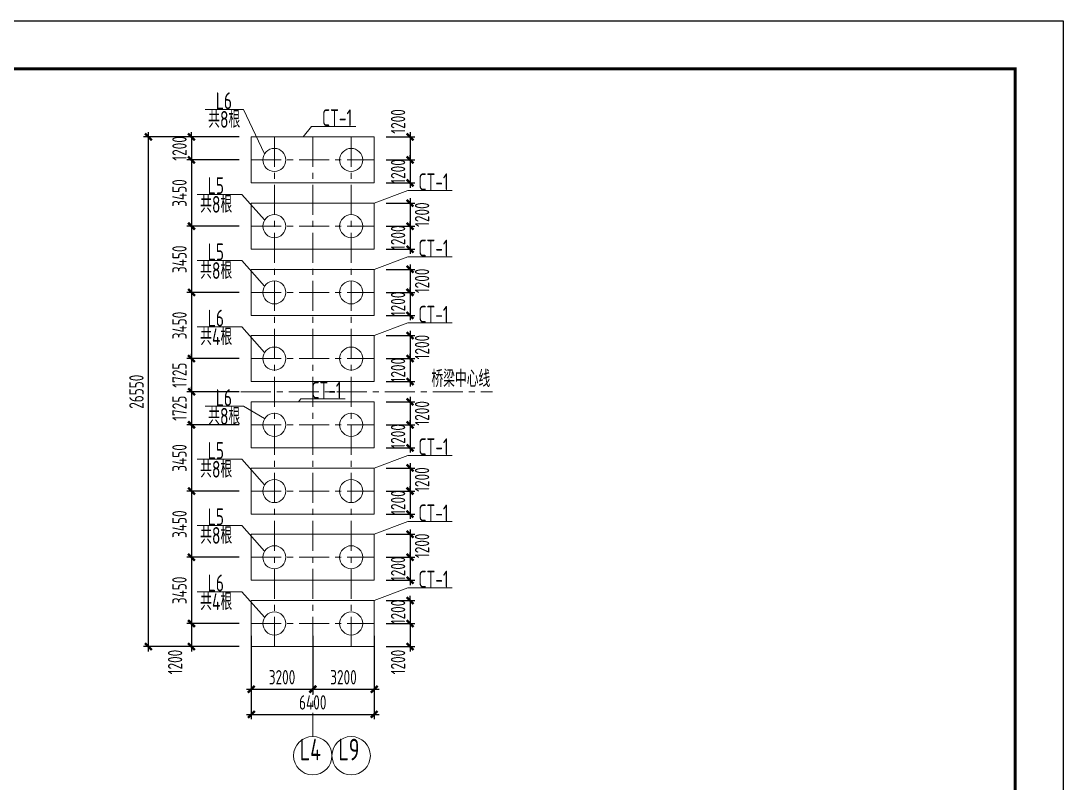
# Model space of a CAD drawing. Extents: x -2876908 to 633791, y -1383861 to 872234.
# Drawn here: x -741128 to -632582, y -773330 to -693901 of the extents above; entities that cross this region are included whole.
import ezdxf
from ezdxf.enums import TextEntityAlignment as Align

# ---------------------------------------------------------------- set-up
doc = ezdxf.new("R2010")
doc.units = 0
doc.header["$LTSCALE"] = 5
doc.header["$MEASUREMENT"] = 0
doc.linetypes.add('CENTER', pattern=[2, 1.25, -0.25, 0.25, -0.25])
doc.layers.get('0').update_dxf_attribs({"linetype": 'CONTINUOUS', "lineweight": 25})
doc.layers.get('DEFPOINTS').update_dxf_attribs({"color": 35, "linetype": 'CONTINUOUS', "lineweight": 13})
for name, color, linetype, lineweight in [('1粗实线', 1, 'CONTINUOUS', 30), ('3中心线', 6, 'CENTER', 18), ('5标注', 3, 'CONTINUOUS', 15), ('8轮廓线', 4, 'CONTINUOUS', 15), ('DIM', 3, 'CONTINUOUS', 0), ('HFZT', 5, 'CONTINUOUS', 15)]:
    doc.layers.add(name, color=color, linetype=linetype, lineweight=lineweight)
doc.styles.add('TSSD_Dimension', font='tssdeng.shx', dxfattribs={"width": 0.7, "bigfont": 'hztxt.shx'})
doc.styles.add('TSSD_NORM', font='tssdeng.shx', dxfattribs={"width": 0.7, "bigfont": 'hztxt.shx'})
doc.dimstyles.new('TSSD_100_100', dxfattribs={"dimtxt": 300, "dimasz": 100, "dimexe": 100, "dimexo": 250, "dimgap": 100, "dimtad": 1, "dimdec": 0, "dimzin": 0, "dimdsep": 46, "dimtxsty": 'TSSD_Dimension', "dimblk": 'ARCHTICK', "dimblk1": 'ARCHTICK', "dimblk2": 'ARCHTICK', "dimcen": 0, "dimdle": 100, "dimclrt": 7, "dimadec": 0, "dimazin": 0, "dimtfac": 1, "dimtdec": 0, "dimtix": 1, "dimtmove": 2, "dimatfit": 3, "dimfxl": 1, "dimtolj": 1, "dimtzin": 0, "dimarcsym": 0})

# ---------------------------------------------------------------- blocks, each defined once
blk = doc.blocks.new('施工设计图框')
at = {"color": 7, "linetype": 'Continuous'}
blk.add_lwpolyline([(-395.5, -13.5), (-395.5, 283.5), (24.5, 283.5), (24.5, -13.5), (-395.5, -13.5)], dxfattribs=at)
at = {"layer": '1粗实线', "color": 7, "linetype": 'Continuous', "const_width": 0.6}
blk.add_lwpolyline([(-370.5, -3.5), (-370.5, 273.5), (14.5, 273.5), (14.5, -3.5), (-370.5, -3.5)], dxfattribs=at)
at = {"layer": 'HFZT', "color": 2, "style": 'TSSD_NORM', "width": 0.7}
for tag, height, p in [('比例尺', 2.5, (7.25, 17.5)), ('图号', 2.5, (-20.49, 3.5)), ('日期', 2.5, (7.25, 3.5)), ('图名', 4, (-76.24, 0.75))]:
    blk.add_attdef(tag, text='', height=height, dxfattribs=at).set_placement(p, align=Align.MIDDLE)
blk = doc.blocks.new('_ArchTick')
at = {"color": 0, "linetype": 'ByBlock', "const_width": 0.5}
blk.add_lwpolyline([(-0.71, -0.71), (0.71, 0.71)], dxfattribs=at)
blk = doc.blocks.new('*D872')
at = {"layer": 'DEFPOINTS', "color": 0, "transparency": 16777216}
for p in [(-717128, -756744), (-710728, -756744), (-710728, -763542)]:
    blk.add_point(p, dxfattribs=at)
at = {"layer": 'DIM', "color": 0, "lineweight": -2, "transparency": 16777216}
for p, q in [((-717128, -757994), (-717128, -764042)), ((-710728, -757994), (-710728, -764042)), ((-717628, -763542), (-710228, -763542))]:
    blk.add_line(p, q, dxfattribs=at)
at = {"layer": 'DIM', "color": 0, "lineweight": -2, "transparency": 16777216, "xscale": 500, "yscale": 500, "zscale": 500, "rotation": 180}
blk.add_blockref('_ArchTick', (-717128, -763542), dxfattribs=at)
at = {"layer": 'DIM', "color": 0, "lineweight": -2, "transparency": 16777216, "xscale": 500, "yscale": 500, "zscale": 500}
blk.add_blockref('_ArchTick', (-710728, -763542), dxfattribs=at)
at = {"layer": 'DIM', "color": 7, "transparency": 16777216, "insert": (-713928, -762292), "char_height": 1500, "attachment_point": 5, "style": 'TSSD_Dimension'}
blk.add_mtext('\\A1;3200', dxfattribs=at)
blk = doc.blocks.new('*D873')
at = {"layer": 'DEFPOINTS', "color": 0, "transparency": 16777216}
for p in [(-710728, -756744), (-704328, -756744), (-704328, -763542)]:
    blk.add_point(p, dxfattribs=at)
at = {"layer": 'DIM', "color": 0, "lineweight": -2, "transparency": 16777216}
for p, q in [((-710728, -757994), (-710728, -764042)), ((-704328, -757994), (-704328, -764042)), ((-711228, -763542), (-703828, -763542))]:
    blk.add_line(p, q, dxfattribs=at)
at = {"layer": 'DIM', "color": 0, "lineweight": -2, "transparency": 16777216, "xscale": 500, "yscale": 500, "zscale": 500, "rotation": 180}
blk.add_blockref('_ArchTick', (-710728, -763542), dxfattribs=at)
at = {"layer": 'DIM', "color": 0, "lineweight": -2, "transparency": 16777216, "xscale": 500, "yscale": 500, "zscale": 500}
blk.add_blockref('_ArchTick', (-704328, -763542), dxfattribs=at)
at = {"layer": 'DIM', "color": 7, "transparency": 16777216, "insert": (-707528, -762292), "char_height": 1500, "attachment_point": 5, "style": 'TSSD_Dimension'}
blk.add_mtext('\\A1;3200', dxfattribs=at)
blk = doc.blocks.new('*D874')
at = {"layer": 'DEFPOINTS', "color": 0, "transparency": 16777216}
for p in [(-717128, -757994), (-704328, -757994), (-704328, -766165)]:
    blk.add_point(p, dxfattribs=at)
at = {"layer": 'DIM', "color": 0, "lineweight": -2, "transparency": 16777216}
for p, q in [((-717128, -759244), (-717128, -766665)), ((-704328, -759244), (-704328, -766665)), ((-717628, -766165), (-703828, -766165))]:
    blk.add_line(p, q, dxfattribs=at)
at = {"layer": 'DIM', "color": 0, "lineweight": -2, "transparency": 16777216, "xscale": 500, "yscale": 500, "zscale": 500, "rotation": 180}
blk.add_blockref('_ArchTick', (-717128, -766165), dxfattribs=at)
at = {"layer": 'DIM', "color": 0, "lineweight": -2, "transparency": 16777216, "xscale": 500, "yscale": 500, "zscale": 500}
blk.add_blockref('_ArchTick', (-704328, -766165), dxfattribs=at)
at = {"layer": 'DIM', "color": 7, "transparency": 16777216, "insert": (-710728, -764915), "char_height": 1500, "attachment_point": 5, "style": 'TSSD_Dimension'}
blk.add_mtext('\\A1;6400', dxfattribs=at)
blk = doc.blocks.new('*D875')
at = {"layer": 'DEFPOINTS', "color": 0, "transparency": 16777216}
for p in [(-727840, -705994), (-717128, -705994), (-717128, -759094)]:
    blk.add_point(p, dxfattribs=at)
at = {"layer": 'DIM', "color": 0, "lineweight": -2, "transparency": 16777216}
for p, q in [((-727840, -759594), (-727840, -705494)), ((-718378, -705994), (-728340, -705994)), ((-718378, -759094), (-728340, -759094))]:
    blk.add_line(p, q, dxfattribs=at)
at = {"layer": 'DIM', "color": 0, "lineweight": -2, "transparency": 16777216, "xscale": 500, "yscale": 500, "zscale": 500}
for p, rotation in [((-727840, -705994), 90), ((-727840, -759094), 270)]:
    blk.add_blockref('_ArchTick', p, dxfattribs=dict(at, rotation=rotation))
at = {"layer": 'DIM', "color": 7, "transparency": 16777216, "insert": (-729090, -732544), "char_height": 1500, "attachment_point": 5, "rotation": 90, "style": 'TSSD_Dimension'}
blk.add_mtext('\\A1;26550', dxfattribs=at)
blk = doc.blocks.new('*D876')
at = {"layer": 'DEFPOINTS', "color": 0, "transparency": 16777216}
for p in [(-717128, -756694), (-723359, -759094), (-717128, -759094)]:
    blk.add_point(p, dxfattribs=at)
at = {"layer": 'DIM', "color": 0, "lineweight": -2, "transparency": 16777216}
for p, q in [((-723359, -756194), (-723359, -759594)), ((-718378, -756694), (-723859, -756694)), ((-718378, -759094), (-723859, -759094))]:
    blk.add_line(p, q, dxfattribs=at)
at = {"layer": 'DIM', "color": 0, "lineweight": -2, "transparency": 16777216, "xscale": 500, "yscale": 500, "zscale": 500}
for p, rotation in [((-723359, -756694), 90), ((-723359, -759094), 270)]:
    blk.add_blockref('_ArchTick', p, dxfattribs=dict(at, rotation=rotation))
at = {"layer": 'DIM', "color": 7, "transparency": 16777216, "insert": (-725065, -760708), "char_height": 1500, "attachment_point": 5, "rotation": 90, "style": 'TSSD_Dimension'}
blk.add_mtext('\\A1;1200', dxfattribs=at)
blk = doc.blocks.new('*D877')
at = {"layer": 'DEFPOINTS', "color": 0, "transparency": 16777216}
for p in [(-717128, -705994), (-723359, -708394), (-717128, -708394)]:
    blk.add_point(p, dxfattribs=at)
at = {"layer": 'DIM', "color": 0, "lineweight": -2, "transparency": 16777216}
for p, q in [((-723359, -705994), (-723359, -705494)), ((-718378, -705994), (-723859, -705994)), ((-723359, -705994), (-723359, -708394)), ((-718378, -708394), (-723859, -708394)), ((-723359, -708394), (-723359, -708894))]:
    blk.add_line(p, q, dxfattribs=at)
at = {"layer": 'DIM', "color": 0, "lineweight": -2, "transparency": 16777216, "xscale": 500, "yscale": 500, "zscale": 500}
for p, rotation in [((-723359, -705994), 270), ((-723359, -708394), 90)]:
    blk.add_blockref('_ArchTick', p, dxfattribs=dict(at, rotation=rotation))
at = {"layer": 'DIM', "color": 7, "transparency": 16777216, "insert": (-724609, -707194), "char_height": 1500, "attachment_point": 5, "rotation": 90, "style": 'TSSD_Dimension'}
blk.add_mtext('\\A1;1200', dxfattribs=at)
blk = doc.blocks.new('*D878')
at = {"layer": 'DEFPOINTS', "color": 0, "transparency": 16777216}
for p in [(-717128, -708394), (-723359, -715294), (-717128, -715294)]:
    blk.add_point(p, dxfattribs=at)
at = {"layer": 'DIM', "color": 0, "lineweight": -2, "transparency": 16777216}
for p, q in [((-718378, -708394), (-723859, -708394)), ((-723359, -707894), (-723359, -715794)), ((-718378, -715294), (-723859, -715294))]:
    blk.add_line(p, q, dxfattribs=at)
at = {"layer": 'DIM', "color": 0, "lineweight": -2, "transparency": 16777216, "xscale": 500, "yscale": 500, "zscale": 500}
for p, rotation in [((-723359, -708394), 90), ((-723359, -715294), 270)]:
    blk.add_blockref('_ArchTick', p, dxfattribs=dict(at, rotation=rotation))
at = {"layer": 'DIM', "color": 7, "transparency": 16777216, "insert": (-724609, -711844), "char_height": 1500, "attachment_point": 5, "rotation": 90, "style": 'TSSD_Dimension'}
blk.add_mtext('\\A1;3450', dxfattribs=at)
blk = doc.blocks.new('*D879')
at = {"layer": 'DEFPOINTS', "color": 0, "transparency": 16777216}
for p in [(-717128, -715294), (-723359, -722194), (-717128, -722194)]:
    blk.add_point(p, dxfattribs=at)
at = {"layer": 'DIM', "color": 0, "lineweight": -2, "transparency": 16777216}
for p, q in [((-718378, -715294), (-723859, -715294)), ((-723359, -714794), (-723359, -722694)), ((-718378, -722194), (-723859, -722194))]:
    blk.add_line(p, q, dxfattribs=at)
at = {"layer": 'DIM', "color": 0, "lineweight": -2, "transparency": 16777216, "xscale": 500, "yscale": 500, "zscale": 500}
for p, rotation in [((-723359, -715294), 90), ((-723359, -722194), 270)]:
    blk.add_blockref('_ArchTick', p, dxfattribs=dict(at, rotation=rotation))
at = {"layer": 'DIM', "color": 7, "transparency": 16777216, "insert": (-724609, -718744), "char_height": 1500, "attachment_point": 5, "rotation": 90, "style": 'TSSD_Dimension'}
blk.add_mtext('\\A1;3450', dxfattribs=at)
blk = doc.blocks.new('*D880')
at = {"layer": 'DEFPOINTS', "color": 0, "transparency": 16777216}
for p in [(-717128, -722194), (-723359, -729094), (-717128, -729094)]:
    blk.add_point(p, dxfattribs=at)
at = {"layer": 'DIM', "color": 0, "lineweight": -2, "transparency": 16777216}
for p, q in [((-723359, -721694), (-723359, -729594)), ((-718378, -722194), (-723859, -722194)), ((-718378, -729094), (-723859, -729094))]:
    blk.add_line(p, q, dxfattribs=at)
at = {"layer": 'DIM', "color": 0, "lineweight": -2, "transparency": 16777216, "xscale": 500, "yscale": 500, "zscale": 500}
for p, rotation in [((-723359, -722194), 90), ((-723359, -729094), 270)]:
    blk.add_blockref('_ArchTick', p, dxfattribs=dict(at, rotation=rotation))
at = {"layer": 'DIM', "color": 7, "transparency": 16777216, "insert": (-724609, -725644), "char_height": 1500, "attachment_point": 5, "rotation": 90, "style": 'TSSD_Dimension'}
blk.add_mtext('\\A1;3450', dxfattribs=at)
blk = doc.blocks.new('*D881')
at = {"layer": 'DEFPOINTS', "color": 0, "transparency": 16777216}
for p in [(-717128, -729094), (-723359, -732544), (-717128, -732544)]:
    blk.add_point(p, dxfattribs=at)
at = {"layer": 'DIM', "color": 0, "lineweight": -2, "transparency": 16777216}
for p, q in [((-718378, -729094), (-723859, -729094)), ((-723359, -729094), (-723359, -728594)), ((-723359, -729094), (-723359, -732544)), ((-718378, -732544), (-723859, -732544)), ((-723359, -732544), (-723359, -733044))]:
    blk.add_line(p, q, dxfattribs=at)
at = {"layer": 'DIM', "color": 0, "lineweight": -2, "transparency": 16777216, "xscale": 500, "yscale": 500, "zscale": 500}
for p, rotation in [((-723359, -729094), 270), ((-723359, -732544), 90)]:
    blk.add_blockref('_ArchTick', p, dxfattribs=dict(at, rotation=rotation))
at = {"layer": 'DIM', "color": 7, "transparency": 16777216, "insert": (-724609, -730819), "char_height": 1500, "attachment_point": 5, "rotation": 90, "style": 'TSSD_Dimension'}
blk.add_mtext('\\A1;1725', dxfattribs=at)
blk = doc.blocks.new('*D882')
at = {"layer": 'DEFPOINTS', "color": 0, "transparency": 16777216}
for p in [(-717128, -732544), (-723359, -735994), (-717128, -735994)]:
    blk.add_point(p, dxfattribs=at)
at = {"layer": 'DIM', "color": 0, "lineweight": -2, "transparency": 16777216}
for p, q in [((-718378, -732544), (-723859, -732544)), ((-723359, -732544), (-723359, -732044)), ((-723359, -732544), (-723359, -735994)), ((-718378, -735994), (-723859, -735994)), ((-723359, -735994), (-723359, -736494))]:
    blk.add_line(p, q, dxfattribs=at)
at = {"layer": 'DIM', "color": 0, "lineweight": -2, "transparency": 16777216, "xscale": 500, "yscale": 500, "zscale": 500}
for p, rotation in [((-723359, -732544), 270), ((-723359, -735994), 90)]:
    blk.add_blockref('_ArchTick', p, dxfattribs=dict(at, rotation=rotation))
at = {"layer": 'DIM', "color": 7, "transparency": 16777216, "insert": (-724609, -734269), "char_height": 1500, "attachment_point": 5, "rotation": 90, "style": 'TSSD_Dimension'}
blk.add_mtext('\\A1;1725', dxfattribs=at)
blk = doc.blocks.new('*D883')
at = {"layer": 'DEFPOINTS', "color": 0, "transparency": 16777216}
for p in [(-717128, -735994), (-723359, -742894), (-717128, -742894)]:
    blk.add_point(p, dxfattribs=at)
at = {"layer": 'DIM', "color": 0, "lineweight": -2, "transparency": 16777216}
for p, q in [((-723359, -735494), (-723359, -743394)), ((-718378, -735994), (-723859, -735994)), ((-718378, -742894), (-723859, -742894))]:
    blk.add_line(p, q, dxfattribs=at)
at = {"layer": 'DIM', "color": 0, "lineweight": -2, "transparency": 16777216, "xscale": 500, "yscale": 500, "zscale": 500}
for p, rotation in [((-723359, -735994), 90), ((-723359, -742894), 270)]:
    blk.add_blockref('_ArchTick', p, dxfattribs=dict(at, rotation=rotation))
at = {"layer": 'DIM', "color": 7, "transparency": 16777216, "insert": (-724609, -739444), "char_height": 1500, "attachment_point": 5, "rotation": 90, "style": 'TSSD_Dimension'}
blk.add_mtext('\\A1;3450', dxfattribs=at)
blk = doc.blocks.new('*D884')
at = {"layer": 'DEFPOINTS', "color": 0, "transparency": 16777216}
for p in [(-717128, -742894), (-723359, -749794), (-717128, -749794)]:
    blk.add_point(p, dxfattribs=at)
at = {"layer": 'DIM', "color": 0, "lineweight": -2, "transparency": 16777216}
for p, q in [((-723359, -742394), (-723359, -750294)), ((-718378, -742894), (-723859, -742894)), ((-718378, -749794), (-723859, -749794))]:
    blk.add_line(p, q, dxfattribs=at)
at = {"layer": 'DIM', "color": 0, "lineweight": -2, "transparency": 16777216, "xscale": 500, "yscale": 500, "zscale": 500}
for p, rotation in [((-723359, -742894), 90), ((-723359, -749794), 270)]:
    blk.add_blockref('_ArchTick', p, dxfattribs=dict(at, rotation=rotation))
at = {"layer": 'DIM', "color": 7, "transparency": 16777216, "insert": (-724609, -746344), "char_height": 1500, "attachment_point": 5, "rotation": 90, "style": 'TSSD_Dimension'}
blk.add_mtext('\\A1;3450', dxfattribs=at)
blk = doc.blocks.new('*D885')
at = {"layer": 'DEFPOINTS', "color": 0, "transparency": 16777216}
for p in [(-717128, -749794), (-723359, -756694), (-717128, -756694)]:
    blk.add_point(p, dxfattribs=at)
at = {"layer": 'DIM', "color": 0, "lineweight": -2, "transparency": 16777216}
for p, q in [((-718378, -749794), (-723859, -749794)), ((-723359, -749294), (-723359, -757194)), ((-718378, -756694), (-723859, -756694))]:
    blk.add_line(p, q, dxfattribs=at)
at = {"layer": 'DIM', "color": 0, "lineweight": -2, "transparency": 16777216, "xscale": 500, "yscale": 500, "zscale": 500}
for p, rotation in [((-723359, -749794), 90), ((-723359, -756694), 270)]:
    blk.add_blockref('_ArchTick', p, dxfattribs=dict(at, rotation=rotation))
at = {"layer": 'DIM', "color": 7, "transparency": 16777216, "insert": (-724609, -753244), "char_height": 1500, "attachment_point": 5, "rotation": 90, "style": 'TSSD_Dimension'}
blk.add_mtext('\\A1;3450', dxfattribs=at)
blk = doc.blocks.new('*D886')
at = {"layer": 'DEFPOINTS', "color": 0, "transparency": 16777216}
for p in [(-704328, -705994), (-704328, -708394), (-700596, -708394)]:
    blk.add_point(p, dxfattribs=at)
at = {"layer": 'DIM', "color": 0, "lineweight": -2, "transparency": 16777216}
for p, q in [((-700596, -705494), (-700596, -708894)), ((-703078, -705994), (-700096, -705994)), ((-703078, -708394), (-700096, -708394))]:
    blk.add_line(p, q, dxfattribs=at)
at = {"layer": 'DIM', "color": 0, "lineweight": -2, "transparency": 16777216, "xscale": 500, "yscale": 500, "zscale": 500}
for p, rotation in [((-700596, -705994), 90), ((-700596, -708394), 270)]:
    blk.add_blockref('_ArchTick', p, dxfattribs=dict(at, rotation=rotation))
at = {"layer": 'DIM', "color": 7, "transparency": 16777216, "insert": (-701846, -704381), "char_height": 1500, "attachment_point": 5, "rotation": 90, "style": 'TSSD_Dimension'}
blk.add_mtext('\\A1;1200', dxfattribs=at)
blk = doc.blocks.new('*D887')
at = {"layer": 'DEFPOINTS', "color": 0, "transparency": 16777216}
for p in [(-704328, -708394), (-704328, -710794), (-700596, -710794)]:
    blk.add_point(p, dxfattribs=at)
at = {"layer": 'DIM', "color": 0, "lineweight": -2, "transparency": 16777216}
for p, q in [((-703078, -708394), (-700096, -708394)), ((-700596, -708394), (-700596, -707894)), ((-700596, -708394), (-700596, -710794)), ((-703078, -710794), (-700096, -710794)), ((-700596, -710794), (-700596, -711294))]:
    blk.add_line(p, q, dxfattribs=at)
at = {"layer": 'DIM', "color": 0, "lineweight": -2, "transparency": 16777216, "xscale": 500, "yscale": 500, "zscale": 500}
for p, rotation in [((-700596, -708394), 270), ((-700596, -710794), 90)]:
    blk.add_blockref('_ArchTick', p, dxfattribs=dict(at, rotation=rotation))
at = {"layer": 'DIM', "color": 7, "transparency": 16777216, "insert": (-701846, -709594), "char_height": 1500, "attachment_point": 5, "rotation": 90, "style": 'TSSD_Dimension'}
blk.add_mtext('\\A1;1200', dxfattribs=at)
blk = doc.blocks.new('*D888')
at = {"layer": 'DEFPOINTS', "color": 0, "transparency": 16777216}
for p in [(-704328, -712894), (-704328, -715294), (-700596, -715294)]:
    blk.add_point(p, dxfattribs=at)
at = {"layer": 'DIM', "color": 0, "lineweight": -2, "transparency": 16777216}
for p, q in [((-703078, -712894), (-700096, -712894)), ((-700596, -712394), (-700596, -715794)), ((-703078, -715294), (-700096, -715294))]:
    blk.add_line(p, q, dxfattribs=at)
at = {"layer": 'DIM', "color": 0, "lineweight": -2, "transparency": 16777216, "xscale": 500, "yscale": 500, "zscale": 500}
for p, rotation in [((-700596, -712894), 90), ((-700596, -715294), 270)]:
    blk.add_blockref('_ArchTick', p, dxfattribs=dict(at, rotation=rotation))
at = {"layer": 'DIM', "color": 7, "transparency": 16777216, "insert": (-699346, -714094), "char_height": 1500, "attachment_point": 5, "rotation": 90, "style": 'TSSD_Dimension'}
blk.add_mtext('\\A1;1200', dxfattribs=at)
blk = doc.blocks.new('*D889')
at = {"layer": 'DEFPOINTS', "color": 0, "transparency": 16777216}
for p in [(-704328, -715294), (-704328, -717694), (-700596, -717694)]:
    blk.add_point(p, dxfattribs=at)
at = {"layer": 'DIM', "color": 0, "lineweight": -2, "transparency": 16777216}
for p, q in [((-703078, -715294), (-700096, -715294)), ((-700596, -715294), (-700596, -714794)), ((-700596, -715294), (-700596, -717694)), ((-703078, -717694), (-700096, -717694)), ((-700596, -717694), (-700596, -718194))]:
    blk.add_line(p, q, dxfattribs=at)
at = {"layer": 'DIM', "color": 0, "lineweight": -2, "transparency": 16777216, "xscale": 500, "yscale": 500, "zscale": 500}
for p, rotation in [((-700596, -715294), 270), ((-700596, -717694), 90)]:
    blk.add_blockref('_ArchTick', p, dxfattribs=dict(at, rotation=rotation))
at = {"layer": 'DIM', "color": 7, "transparency": 16777216, "insert": (-701846, -716494), "char_height": 1500, "attachment_point": 5, "rotation": 90, "style": 'TSSD_Dimension'}
blk.add_mtext('\\A1;1200', dxfattribs=at)
blk = doc.blocks.new('*D890')
at = {"layer": 'DEFPOINTS', "color": 0, "transparency": 16777216}
for p in [(-704328, -719794), (-704328, -722194), (-700596, -722194)]:
    blk.add_point(p, dxfattribs=at)
at = {"layer": 'DIM', "color": 0, "lineweight": -2, "transparency": 16777216}
for p, q in [((-700596, -719294), (-700596, -722694)), ((-703078, -719794), (-700096, -719794)), ((-703078, -722194), (-700096, -722194))]:
    blk.add_line(p, q, dxfattribs=at)
at = {"layer": 'DIM', "color": 0, "lineweight": -2, "transparency": 16777216, "xscale": 500, "yscale": 500, "zscale": 500}
for p, rotation in [((-700596, -719794), 90), ((-700596, -722194), 270)]:
    blk.add_blockref('_ArchTick', p, dxfattribs=dict(at, rotation=rotation))
at = {"layer": 'DIM', "color": 7, "transparency": 16777216, "insert": (-699346, -720994), "char_height": 1500, "attachment_point": 5, "rotation": 90, "style": 'TSSD_Dimension'}
blk.add_mtext('\\A1;1200', dxfattribs=at)
blk = doc.blocks.new('*D891')
at = {"layer": 'DEFPOINTS', "color": 0, "transparency": 16777216}
for p in [(-704328, -722194), (-704328, -724594), (-700596, -724594)]:
    blk.add_point(p, dxfattribs=at)
at = {"layer": 'DIM', "color": 0, "lineweight": -2, "transparency": 16777216}
for p, q in [((-700596, -722194), (-700596, -721694)), ((-703078, -722194), (-700096, -722194)), ((-700596, -722194), (-700596, -724594)), ((-703078, -724594), (-700096, -724594)), ((-700596, -724594), (-700596, -725094))]:
    blk.add_line(p, q, dxfattribs=at)
at = {"layer": 'DIM', "color": 0, "lineweight": -2, "transparency": 16777216, "xscale": 500, "yscale": 500, "zscale": 500}
for p, rotation in [((-700596, -722194), 270), ((-700596, -724594), 90)]:
    blk.add_blockref('_ArchTick', p, dxfattribs=dict(at, rotation=rotation))
at = {"layer": 'DIM', "color": 7, "transparency": 16777216, "insert": (-701846, -723394), "char_height": 1500, "attachment_point": 5, "rotation": 90, "style": 'TSSD_Dimension'}
blk.add_mtext('\\A1;1200', dxfattribs=at)
blk = doc.blocks.new('*D892')
at = {"layer": 'DEFPOINTS', "color": 0, "transparency": 16777216}
for p in [(-704328, -726694), (-704328, -729094), (-700596, -729094)]:
    blk.add_point(p, dxfattribs=at)
at = {"layer": 'DIM', "color": 0, "lineweight": -2, "transparency": 16777216}
for p, q in [((-703078, -726694), (-700096, -726694)), ((-700596, -726194), (-700596, -729594)), ((-703078, -729094), (-700096, -729094))]:
    blk.add_line(p, q, dxfattribs=at)
at = {"layer": 'DIM', "color": 0, "lineweight": -2, "transparency": 16777216, "xscale": 500, "yscale": 500, "zscale": 500}
for p, rotation in [((-700596, -726694), 90), ((-700596, -729094), 270)]:
    blk.add_blockref('_ArchTick', p, dxfattribs=dict(at, rotation=rotation))
at = {"layer": 'DIM', "color": 7, "transparency": 16777216, "insert": (-699346, -727894), "char_height": 1500, "attachment_point": 5, "rotation": 90, "style": 'TSSD_Dimension'}
blk.add_mtext('\\A1;1200', dxfattribs=at)
blk = doc.blocks.new('*D893')
at = {"layer": 'DEFPOINTS', "color": 0, "transparency": 16777216}
for p in [(-704328, -729094), (-704328, -731494), (-700596, -731494)]:
    blk.add_point(p, dxfattribs=at)
at = {"layer": 'DIM', "color": 0, "lineweight": -2, "transparency": 16777216}
for p, q in [((-703078, -729094), (-700096, -729094)), ((-700596, -729094), (-700596, -728594)), ((-700596, -729094), (-700596, -731494)), ((-703078, -731494), (-700096, -731494)), ((-700596, -731494), (-700596, -731994))]:
    blk.add_line(p, q, dxfattribs=at)
at = {"layer": 'DIM', "color": 0, "lineweight": -2, "transparency": 16777216, "xscale": 500, "yscale": 500, "zscale": 500}
for p, rotation in [((-700596, -729094), 270), ((-700596, -731494), 90)]:
    blk.add_blockref('_ArchTick', p, dxfattribs=dict(at, rotation=rotation))
at = {"layer": 'DIM', "color": 7, "transparency": 16777216, "insert": (-701846, -730294), "char_height": 1500, "attachment_point": 5, "rotation": 90, "style": 'TSSD_Dimension'}
blk.add_mtext('\\A1;1200', dxfattribs=at)
blk = doc.blocks.new('*D894')
at = {"layer": 'DEFPOINTS', "color": 0, "transparency": 16777216}
for p in [(-704328, -733594), (-704328, -735994), (-700596, -735994)]:
    blk.add_point(p, dxfattribs=at)
at = {"layer": 'DIM', "color": 0, "lineweight": -2, "transparency": 16777216}
for p, q in [((-703078, -733594), (-700096, -733594)), ((-700596, -733094), (-700596, -736494)), ((-703078, -735994), (-700096, -735994))]:
    blk.add_line(p, q, dxfattribs=at)
at = {"layer": 'DIM', "color": 0, "lineweight": -2, "transparency": 16777216, "xscale": 500, "yscale": 500, "zscale": 500}
for p, rotation in [((-700596, -733594), 90), ((-700596, -735994), 270)]:
    blk.add_blockref('_ArchTick', p, dxfattribs=dict(at, rotation=rotation))
at = {"layer": 'DIM', "color": 7, "transparency": 16777216, "insert": (-699346, -734794), "char_height": 1500, "attachment_point": 5, "rotation": 90, "style": 'TSSD_Dimension'}
blk.add_mtext('\\A1;1200', dxfattribs=at)
blk = doc.blocks.new('*D895')
at = {"layer": 'DEFPOINTS', "color": 0, "transparency": 16777216}
for p in [(-704328, -735994), (-704328, -738394), (-700596, -738394)]:
    blk.add_point(p, dxfattribs=at)
at = {"layer": 'DIM', "color": 0, "lineweight": -2, "transparency": 16777216}
for p, q in [((-700596, -735994), (-700596, -735494)), ((-703078, -735994), (-700096, -735994)), ((-700596, -735994), (-700596, -738394)), ((-703078, -738394), (-700096, -738394)), ((-700596, -738394), (-700596, -738894))]:
    blk.add_line(p, q, dxfattribs=at)
at = {"layer": 'DIM', "color": 0, "lineweight": -2, "transparency": 16777216, "xscale": 500, "yscale": 500, "zscale": 500}
for p, rotation in [((-700596, -735994), 270), ((-700596, -738394), 90)]:
    blk.add_blockref('_ArchTick', p, dxfattribs=dict(at, rotation=rotation))
at = {"layer": 'DIM', "color": 7, "transparency": 16777216, "insert": (-701846, -737194), "char_height": 1500, "attachment_point": 5, "rotation": 90, "style": 'TSSD_Dimension'}
blk.add_mtext('\\A1;1200', dxfattribs=at)
blk = doc.blocks.new('*D896')
at = {"layer": 'DEFPOINTS', "color": 0, "transparency": 16777216}
for p in [(-704328, -740494), (-704328, -742894), (-700596, -742894)]:
    blk.add_point(p, dxfattribs=at)
at = {"layer": 'DIM', "color": 0, "lineweight": -2, "transparency": 16777216}
for p, q in [((-700596, -739994), (-700596, -743394)), ((-703078, -740494), (-700096, -740494)), ((-703078, -742894), (-700096, -742894))]:
    blk.add_line(p, q, dxfattribs=at)
at = {"layer": 'DIM', "color": 0, "lineweight": -2, "transparency": 16777216, "xscale": 500, "yscale": 500, "zscale": 500}
for p, rotation in [((-700596, -740494), 90), ((-700596, -742894), 270)]:
    blk.add_blockref('_ArchTick', p, dxfattribs=dict(at, rotation=rotation))
at = {"layer": 'DIM', "color": 7, "transparency": 16777216, "insert": (-699346, -741694), "char_height": 1500, "attachment_point": 5, "rotation": 90, "style": 'TSSD_Dimension'}
blk.add_mtext('\\A1;1200', dxfattribs=at)
blk = doc.blocks.new('*D897')
at = {"layer": 'DEFPOINTS', "color": 0, "transparency": 16777216}
for p in [(-704328, -742894), (-704328, -745294), (-700596, -745294)]:
    blk.add_point(p, dxfattribs=at)
at = {"layer": 'DIM', "color": 0, "lineweight": -2, "transparency": 16777216}
for p, q in [((-700596, -742894), (-700596, -742394)), ((-703078, -742894), (-700096, -742894)), ((-700596, -742894), (-700596, -745294)), ((-703078, -745294), (-700096, -745294)), ((-700596, -745294), (-700596, -745794))]:
    blk.add_line(p, q, dxfattribs=at)
at = {"layer": 'DIM', "color": 0, "lineweight": -2, "transparency": 16777216, "xscale": 500, "yscale": 500, "zscale": 500}
for p, rotation in [((-700596, -742894), 270), ((-700596, -745294), 90)]:
    blk.add_blockref('_ArchTick', p, dxfattribs=dict(at, rotation=rotation))
at = {"layer": 'DIM', "color": 7, "transparency": 16777216, "insert": (-701846, -744094), "char_height": 1500, "attachment_point": 5, "rotation": 90, "style": 'TSSD_Dimension'}
blk.add_mtext('\\A1;1200', dxfattribs=at)
blk = doc.blocks.new('*D898')
at = {"layer": 'DEFPOINTS', "color": 0, "transparency": 16777216}
for p in [(-704328, -747394), (-704328, -749794), (-700596, -749794)]:
    blk.add_point(p, dxfattribs=at)
at = {"layer": 'DIM', "color": 0, "lineweight": -2, "transparency": 16777216}
for p, q in [((-703078, -747394), (-700096, -747394)), ((-700596, -746894), (-700596, -750294)), ((-703078, -749794), (-700096, -749794))]:
    blk.add_line(p, q, dxfattribs=at)
at = {"layer": 'DIM', "color": 0, "lineweight": -2, "transparency": 16777216, "xscale": 500, "yscale": 500, "zscale": 500}
for p, rotation in [((-700596, -747394), 90), ((-700596, -749794), 270)]:
    blk.add_blockref('_ArchTick', p, dxfattribs=dict(at, rotation=rotation))
at = {"layer": 'DIM', "color": 7, "transparency": 16777216, "insert": (-699346, -748594), "char_height": 1500, "attachment_point": 5, "rotation": 90, "style": 'TSSD_Dimension'}
blk.add_mtext('\\A1;1200', dxfattribs=at)
blk = doc.blocks.new('*D899')
at = {"layer": 'DEFPOINTS', "color": 0, "transparency": 16777216}
for p in [(-704328, -749794), (-704328, -752194), (-700596, -752194)]:
    blk.add_point(p, dxfattribs=at)
at = {"layer": 'DIM', "color": 0, "lineweight": -2, "transparency": 16777216}
for p, q in [((-703078, -749794), (-700096, -749794)), ((-700596, -749794), (-700596, -749294)), ((-700596, -749794), (-700596, -752194)), ((-703078, -752194), (-700096, -752194)), ((-700596, -752194), (-700596, -752694))]:
    blk.add_line(p, q, dxfattribs=at)
at = {"layer": 'DIM', "color": 0, "lineweight": -2, "transparency": 16777216, "xscale": 500, "yscale": 500, "zscale": 500}
for p, rotation in [((-700596, -749794), 270), ((-700596, -752194), 90)]:
    blk.add_blockref('_ArchTick', p, dxfattribs=dict(at, rotation=rotation))
at = {"layer": 'DIM', "color": 7, "transparency": 16777216, "insert": (-701846, -750994), "char_height": 1500, "attachment_point": 5, "rotation": 90, "style": 'TSSD_Dimension'}
blk.add_mtext('\\A1;1200', dxfattribs=at)
blk = doc.blocks.new('*D900')
at = {"layer": 'DEFPOINTS', "color": 0, "transparency": 16777216}
for p in [(-704328, -754294), (-704328, -756694), (-700596, -756694)]:
    blk.add_point(p, dxfattribs=at)
at = {"layer": 'DIM', "color": 0, "lineweight": -2, "transparency": 16777216}
for p, q in [((-703078, -754294), (-700096, -754294)), ((-700596, -754294), (-700596, -753794)), ((-700596, -754294), (-700596, -756694)), ((-703078, -756694), (-700096, -756694)), ((-700596, -756694), (-700596, -757194))]:
    blk.add_line(p, q, dxfattribs=at)
at = {"layer": 'DIM', "color": 0, "lineweight": -2, "transparency": 16777216, "xscale": 500, "yscale": 500, "zscale": 500}
for p, rotation in [((-700596, -754294), 270), ((-700596, -756694), 90)]:
    blk.add_blockref('_ArchTick', p, dxfattribs=dict(at, rotation=rotation))
at = {"layer": 'DIM', "color": 7, "transparency": 16777216, "insert": (-701846, -755494), "char_height": 1500, "attachment_point": 5, "rotation": 90, "style": 'TSSD_Dimension'}
blk.add_mtext('\\A1;1200', dxfattribs=at)
blk = doc.blocks.new('*D901')
at = {"layer": 'DEFPOINTS', "color": 0, "transparency": 16777216}
for p in [(-704328, -756694), (-704328, -759094), (-700596, -759094)]:
    blk.add_point(p, dxfattribs=at)
at = {"layer": 'DIM', "color": 0, "lineweight": -2, "transparency": 16777216}
for p, q in [((-700596, -756194), (-700596, -759594)), ((-703078, -756694), (-700096, -756694)), ((-703078, -759094), (-700096, -759094))]:
    blk.add_line(p, q, dxfattribs=at)
at = {"layer": 'DIM', "color": 0, "lineweight": -2, "transparency": 16777216, "xscale": 500, "yscale": 500, "zscale": 500}
for p, rotation in [((-700596, -756694), 90), ((-700596, -759094), 270)]:
    blk.add_blockref('_ArchTick', p, dxfattribs=dict(at, rotation=rotation))
at = {"layer": 'DIM', "color": 7, "transparency": 16777216, "insert": (-701846, -760708), "char_height": 1500, "attachment_point": 5, "rotation": 90, "style": 'TSSD_Dimension'}
blk.add_mtext('\\A1;1200', dxfattribs=at)

msp = doc.modelspace()

# ---------------------------------------------------------------- linework, layer by layer
at = {"layer": '3中心线', "ltscale": 500}
for p, q in [((-714728.179, -705994.431), (-714728.179, -759094.431)), ((-710728.179, -705994.431), (-710728.179, -768472.774)), ((-706728.179, -705994.431), (-706728.179, -759094.431)), ((-717128.179, -708394.431), (-704328.179, -708394.431)), ((-717128.179, -715294.431), (-704328.179, -715294.431)), ((-717128.179, -722194.431), (-704328.179, -722194.431)), ((-717128.179, -729094.431), (-704328.179, -729094.431)), ((-723220.824, -732544.431), (-692003.439, -732544.431)), ((-717128.179, -735994.431), (-704328.179, -735994.431)), ((-717128.179, -742894.431), (-704328.179, -742894.431)), ((-717128.179, -749794.431), (-704328.179, -749794.431)), ((-717128.179, -756694.431), (-704328.179, -756694.431))]:
    msp.add_line(p, q, dxfattribs=at)
at = {"layer": '5标注'}
for p, q in [((-717941.233, -703134.211), (-721923.285, -703134.211)), ((-717941.233, -703134.211), (-715737.149, -707744.832)), ((-711715.978, -705994.431), (-710872.044, -704900.577)), ((-710872.044, -704900.577), (-706233.326, -704900.577)), ((-718123.229, -711982.333), (-722761.947, -711982.333)), ((-718123.229, -711982.333), (-715737.149, -714644.832)), ((-704328.179, -712894.431), (-700832.63, -711579.15)), ((-700832.63, -711579.15), (-696193.912, -711579.15)), ((-704328.179, -719794.431), (-700832.63, -718479.15)), ((-700832.63, -718479.15), (-696193.912, -718479.15)), ((-718123.229, -718882.333), (-722761.947, -718882.333)), ((-718123.229, -718882.333), (-715737.149, -721544.832)), ((-718123.229, -725782.333), (-722761.947, -725782.333)), ((-718123.229, -725782.333), (-715737.149, -728444.832)), ((-704328.179, -726694.431), (-700832.63, -725379.15)), ((-700832.63, -725379.15), (-696193.912, -725379.15)), ((-712214.874, -733594.431), (-711980.131, -733290.172)), ((-711980.131, -733290.172), (-707341.413, -733290.172)), ((-717941.233, -734066.078), (-721923.285, -734066.078)), ((-717941.233, -734066.078), (-715737.149, -735344.832)), ((-704328.179, -740494.431), (-700832.63, -739179.15)), ((-700832.63, -739179.15), (-696193.912, -739179.15)), ((-718123.229, -739582.333), (-722761.947, -739582.333)), ((-718123.229, -739582.333), (-715737.149, -742244.832)), ((-718123.229, -746482.333), (-722761.947, -746482.333)), ((-718123.229, -746482.333), (-715737.149, -749144.832)), ((-704328.179, -747394.431), (-700832.63, -746079.15)), ((-700832.63, -746079.15), (-696193.912, -746079.15)), ((-704328.179, -754294.431), (-700832.63, -752979.15)), ((-700832.63, -752979.15), (-696193.912, -752979.15)), ((-718123.229, -753382.333), (-722761.947, -753382.333)), ((-718123.229, -753382.333), (-715737.149, -756044.832))]:
    msp.add_line(p, q, dxfattribs=at)
for centre in [(-710728.179, -770472.774), (-706728.179, -770472.774)]:
    msp.add_circle(centre, 2000, dxfattribs=at)
at = {"layer": '8轮廓线'}
for points in [[(-717128.179, -710794.431), (-717128.179, -705994.431), (-704328.179, -705994.431), (-704328.179, -710794.431)], [(-717128.179, -717694.431), (-717128.179, -712894.431), (-704328.179, -712894.431), (-704328.179, -717694.431)], [(-717128.179, -724594.431), (-717128.179, -719794.431), (-704328.179, -719794.431), (-704328.179, -724594.431)], [(-717128.179, -731494.431), (-717128.179, -726694.431), (-704328.179, -726694.431), (-704328.179, -731494.431)], [(-717128.179, -733594.431), (-717128.179, -738394.431), (-704328.179, -738394.431), (-704328.179, -733594.431)], [(-717128.179, -745294.431), (-717128.179, -740494.431), (-704328.179, -740494.431), (-704328.179, -745294.431)], [(-717128.179, -752194.431), (-717128.179, -747394.431), (-704328.179, -747394.431), (-704328.179, -752194.431)], [(-717128.179, -759094.431), (-717128.179, -754294.431), (-704328.179, -754294.431), (-704328.179, -759094.431)]]:
    msp.add_lwpolyline(points, close=True, dxfattribs=at)
for centre in [(-714728.179, -708394.431), (-706728.179, -708394.431), (-714728.179, -715294.431), (-706728.179, -715294.431), (-714728.179, -722194.431), (-706728.179, -722194.431), (-714728.179, -729094.431), (-706728.179, -729094.431), (-714728.179, -735994.431), (-706728.179, -735994.431), (-714728.179, -742894.431), (-706728.179, -742894.431), (-714728.179, -749794.431), (-706728.179, -749794.431), (-714728.179, -756694.431), (-706728.179, -756694.431)]:
    msp.add_circle(centre, 1200, dxfattribs=at)

# ---------------------------------------------------------------- block references
at = {"xscale": 500, "yscale": 500, "zscale": 500}
msp.add_blockref('施工设计图框', (-644829.8, -835650.744), dxfattribs=at)

# ---------------------------------------------------------------- texts
at = {"layer": '5标注', "color": 7, "char_height": 1750, "style": 'TSSD_NORM'}
for s, insert, attachment_point in [('L6', (-719136.375, -703101.711), 9), ('共8根', (-718279.751, -705048.819), 9), ('CT-1', (-709764.237, -704868.077), 7), ('CT-1', (-699724.822, -711546.65), 7), ('L5', (-719975.037, -711949.833), 9), ('共8根', (-719118.413, -713896.992), 9), ('L5', (-719975.037, -718849.833), 9), ('CT-1', (-699724.822, -718446.65), 7), ('共8根', (-719118.413, -720796.992), 9), ('L6', (-719975.037, -725749.833), 9), ('CT-1', (-699724.822, -725346.65), 7), ('共4根', (-719118.413, -727696.992), 9), ('桥梁中心线', (-698372.36, -732078.112), 7), ('CT-1', (-710872.323, -733257.672), 7), ('L6', (-719136.375, -734033.578), 9), ('共8根', (-718279.751, -735980.686), 9), ('L5', (-719975.037, -739549.833), 9), ('CT-1', (-699724.822, -739146.65), 7), ('共8根', (-719118.413, -741496.992), 9), ('CT-1', (-699724.822, -746046.65), 7), ('L5', (-719975.037, -746449.833), 9), ('共8根', (-719118.413, -748396.992), 9), ('L6', (-719975.037, -753349.833), 9), ('CT-1', (-699724.822, -752946.65), 7), ('共4根', (-719118.413, -755296.992), 9)]:
    msp.add_mtext(s, dxfattribs=dict(at, insert=insert, attachment_point=attachment_point))
at = {"layer": 'DIM', "color": 7, "style": 'TSSD_Dimension', "width": 0.7}
for s, p in [('L4', (-709869.704, -771624.533)), ('L9', (-705869.704, -771624.533))]:
    msp.add_text(s, height=2250, dxfattribs=at).set_placement(p, align=Align.BOTTOM_RIGHT)

# ---------------------------------------------------------------- dimensions: what is measured, and where the dimension line sits
at = {"layer": 'DIM'}
for base, p1, p2, picture, middle in [((-700596.006, -708394.431), (-704328.179, -705994.431), (-704328.179, -708394.431), '*D886', (-701846.006, -704380.969)), ((-700596.006, -715294.431), (-704328.179, -712894.431), (-704328.179, -715294.431), '*D888', (-699346.006, -714094.431)), ((-700596.006, -722194.431), (-704328.179, -719794.431), (-704328.179, -722194.431), '*D890', (-699346.006, -720994.431)), ((-700596.006, -729094.431), (-704328.179, -726694.431), (-704328.179, -729094.431), '*D892', (-699346.006, -727894.431)), ((-700596.006, -735994.431), (-704328.179, -733594.431), (-704328.179, -735994.431), '*D894', (-699346.006, -734794.431)), ((-700596.006, -742894.431), (-704328.179, -740494.431), (-704328.179, -742894.431), '*D896', (-699346.006, -741694.431)), ((-700596.006, -749794.431), (-704328.179, -747394.431), (-704328.179, -749794.431), '*D898', (-699346.006, -748594.431)), ((-723358.871, -759094.431), (-717128.179, -756694.431), (-717128.179, -759094.431), '*D876', (-725065.164, -760707.892)), ((-700596.006, -759094.431), (-704328.179, -756694.431), (-704328.179, -759094.431), '*D901', (-701846.006, -760707.892))]:
    dim = msp.add_linear_dim(base=base, p1=p1, p2=p2, angle=90, dimstyle='TSSD_100_100', override={"dimtxt": 1500, "dimasz": 500, "dimexe": 500, "dimexo": 1250, "dimgap": 500, "dimlfac": 0.5, "dimdle": 500}, dxfattribs=at)
    dim.commit()
    dim.dimension.update_dxf_attribs({"geometry": picture, "text_midpoint": middle, "dimtype": 160})
for base, p1, p2, picture, middle in [((-727839.562, -705994.431), (-717128.179, -759094.431), (-717128.179, -705994.431), '*D875', (-729089.562, -732544.431)), ((-723358.871, -708394.431), (-717128.179, -705994.431), (-717128.179, -708394.431), '*D877', (-724608.871, -707194.431)), ((-700596.006, -710794.431), (-704328.179, -708394.431), (-704328.179, -710794.431), '*D887', (-701846.006, -709594.431)), ((-723358.871, -715294.431), (-717128.179, -708394.431), (-717128.179, -715294.431), '*D878', (-724608.871, -711844.431)), ((-700596.006, -717694.431), (-704328.179, -715294.431), (-704328.179, -717694.431), '*D889', (-701846.006, -716494.431)), ((-723358.871, -722194.431), (-717128.179, -715294.431), (-717128.179, -722194.431), '*D879', (-724608.871, -718744.431)), ((-723358.871, -729094.431), (-717128.179, -722194.431), (-717128.179, -729094.431), '*D880', (-724608.871, -725644.431)), ((-700596.006, -724594.431), (-704328.179, -722194.431), (-704328.179, -724594.431), '*D891', (-701846.006, -723394.431)), ((-700596.006, -731494.431), (-704328.179, -729094.431), (-704328.179, -731494.431), '*D893', (-701846.006, -730294.431)), ((-723358.871, -732544.431), (-717128.179, -729094.431), (-717128.179, -732544.431), '*D881', (-724608.871, -730819.431)), ((-723358.871, -735994.431), (-717128.179, -732544.431), (-717128.179, -735994.431), '*D882', (-724608.871, -734269.431)), ((-723358.871, -742894.431), (-717128.179, -735994.431), (-717128.179, -742894.431), '*D883', (-724608.871, -739444.431)), ((-700596.006, -738394.431), (-704328.179, -735994.431), (-704328.179, -738394.431), '*D895', (-701846.006, -737194.431)), ((-723358.871, -749794.431), (-717128.179, -742894.431), (-717128.179, -749794.431), '*D884', (-724608.871, -746344.431)), ((-700596.006, -745294.431), (-704328.179, -742894.431), (-704328.179, -745294.431), '*D897', (-701846.006, -744094.431)), ((-700596.006, -752194.431), (-704328.179, -749794.431), (-704328.179, -752194.431), '*D899', (-701846.006, -750994.431)), ((-723358.871, -756694.431), (-717128.179, -749794.431), (-717128.179, -756694.431), '*D885', (-724608.871, -753244.431)), ((-700596.006, -756694.431), (-704328.179, -754294.431), (-704328.179, -756694.431), '*D900', (-701846.006, -755494.431))]:
    dim = msp.add_linear_dim(base=base, p1=p1, p2=p2, angle=90, dimstyle='TSSD_100_100', override={"dimtxt": 1500, "dimasz": 500, "dimexe": 500, "dimexo": 1250, "dimgap": 500, "dimlfac": 0.5, "dimdle": 500}, dxfattribs=at)
    dim.commit()
    dim.dimension.update_dxf_attribs({"geometry": picture, "text_midpoint": middle})
for base, p1, p2, picture, middle in [((-710728.179, -763542.457), (-717128.179, -756744.431), (-710728.179, -756744.431), '*D872', (-713928.179, -762292.457)), ((-704328.179, -763542.457), (-710728.179, -756744.431), (-704328.179, -756744.431), '*D873', (-707528.179, -762292.457)), ((-704328.179, -766164.526), (-717128.179, -757994.431), (-704328.179, -757994.431), '*D874', (-710728.179, -764914.526))]:
    dim = msp.add_linear_dim(base=base, p1=p1, p2=p2, dimstyle='TSSD_100_100', override={"dimtxt": 1500, "dimasz": 500, "dimexe": 500, "dimexo": 1250, "dimgap": 500, "dimlfac": 0.5, "dimdle": 500}, dxfattribs=at)
    dim.commit()
    dim.dimension.update_dxf_attribs({"geometry": picture, "text_midpoint": middle})

doc.saveas('drawing.dxf')
